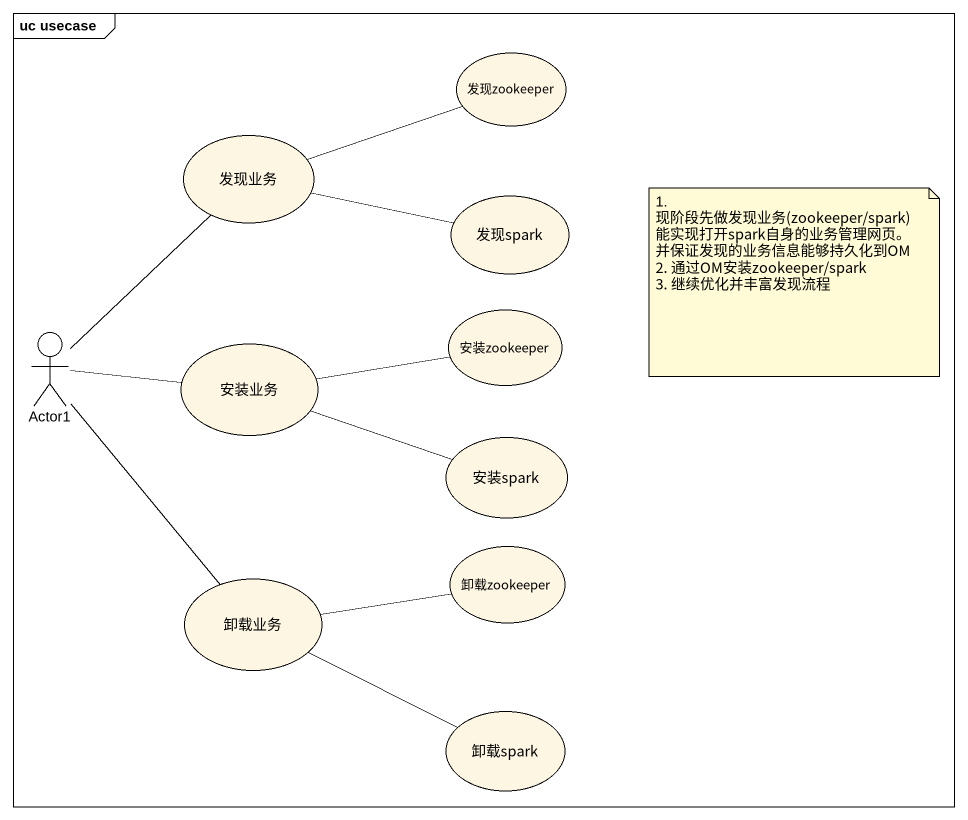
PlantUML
@startuml
mainframe uc usecase
usecase 发现zookeeper
usecase 发现业务
usecase 发现spark
actor Actor1
usecase 安装zookeeper
usecase 安装业务
usecase 安装spark
usecase 卸载业务
usecase 卸载zookeeper
usecase 卸载spark
发现业务 -right- 发现zookeeper
发现业务 -right- 发现spark
Actor1 -up- 发现业务
Actor1 -right- 安装业务
Actor1 -- 卸载业务
安装业务 -right- 安装zookeeper
安装业务 -right- 安装spark
卸载业务 -right- 卸载zookeeper
卸载业务 -right- 卸载spark
note as N1
  1. 现阶段先做发现业务(zookeeper/spark)
  能实现打开spark自身的业务管理网页。
  并保证发现的业务信息能够持久化到OM
  2. 通过OM安装zookeeper/spark
  3. 继续优化并丰富发现流程
end note
@enduml
